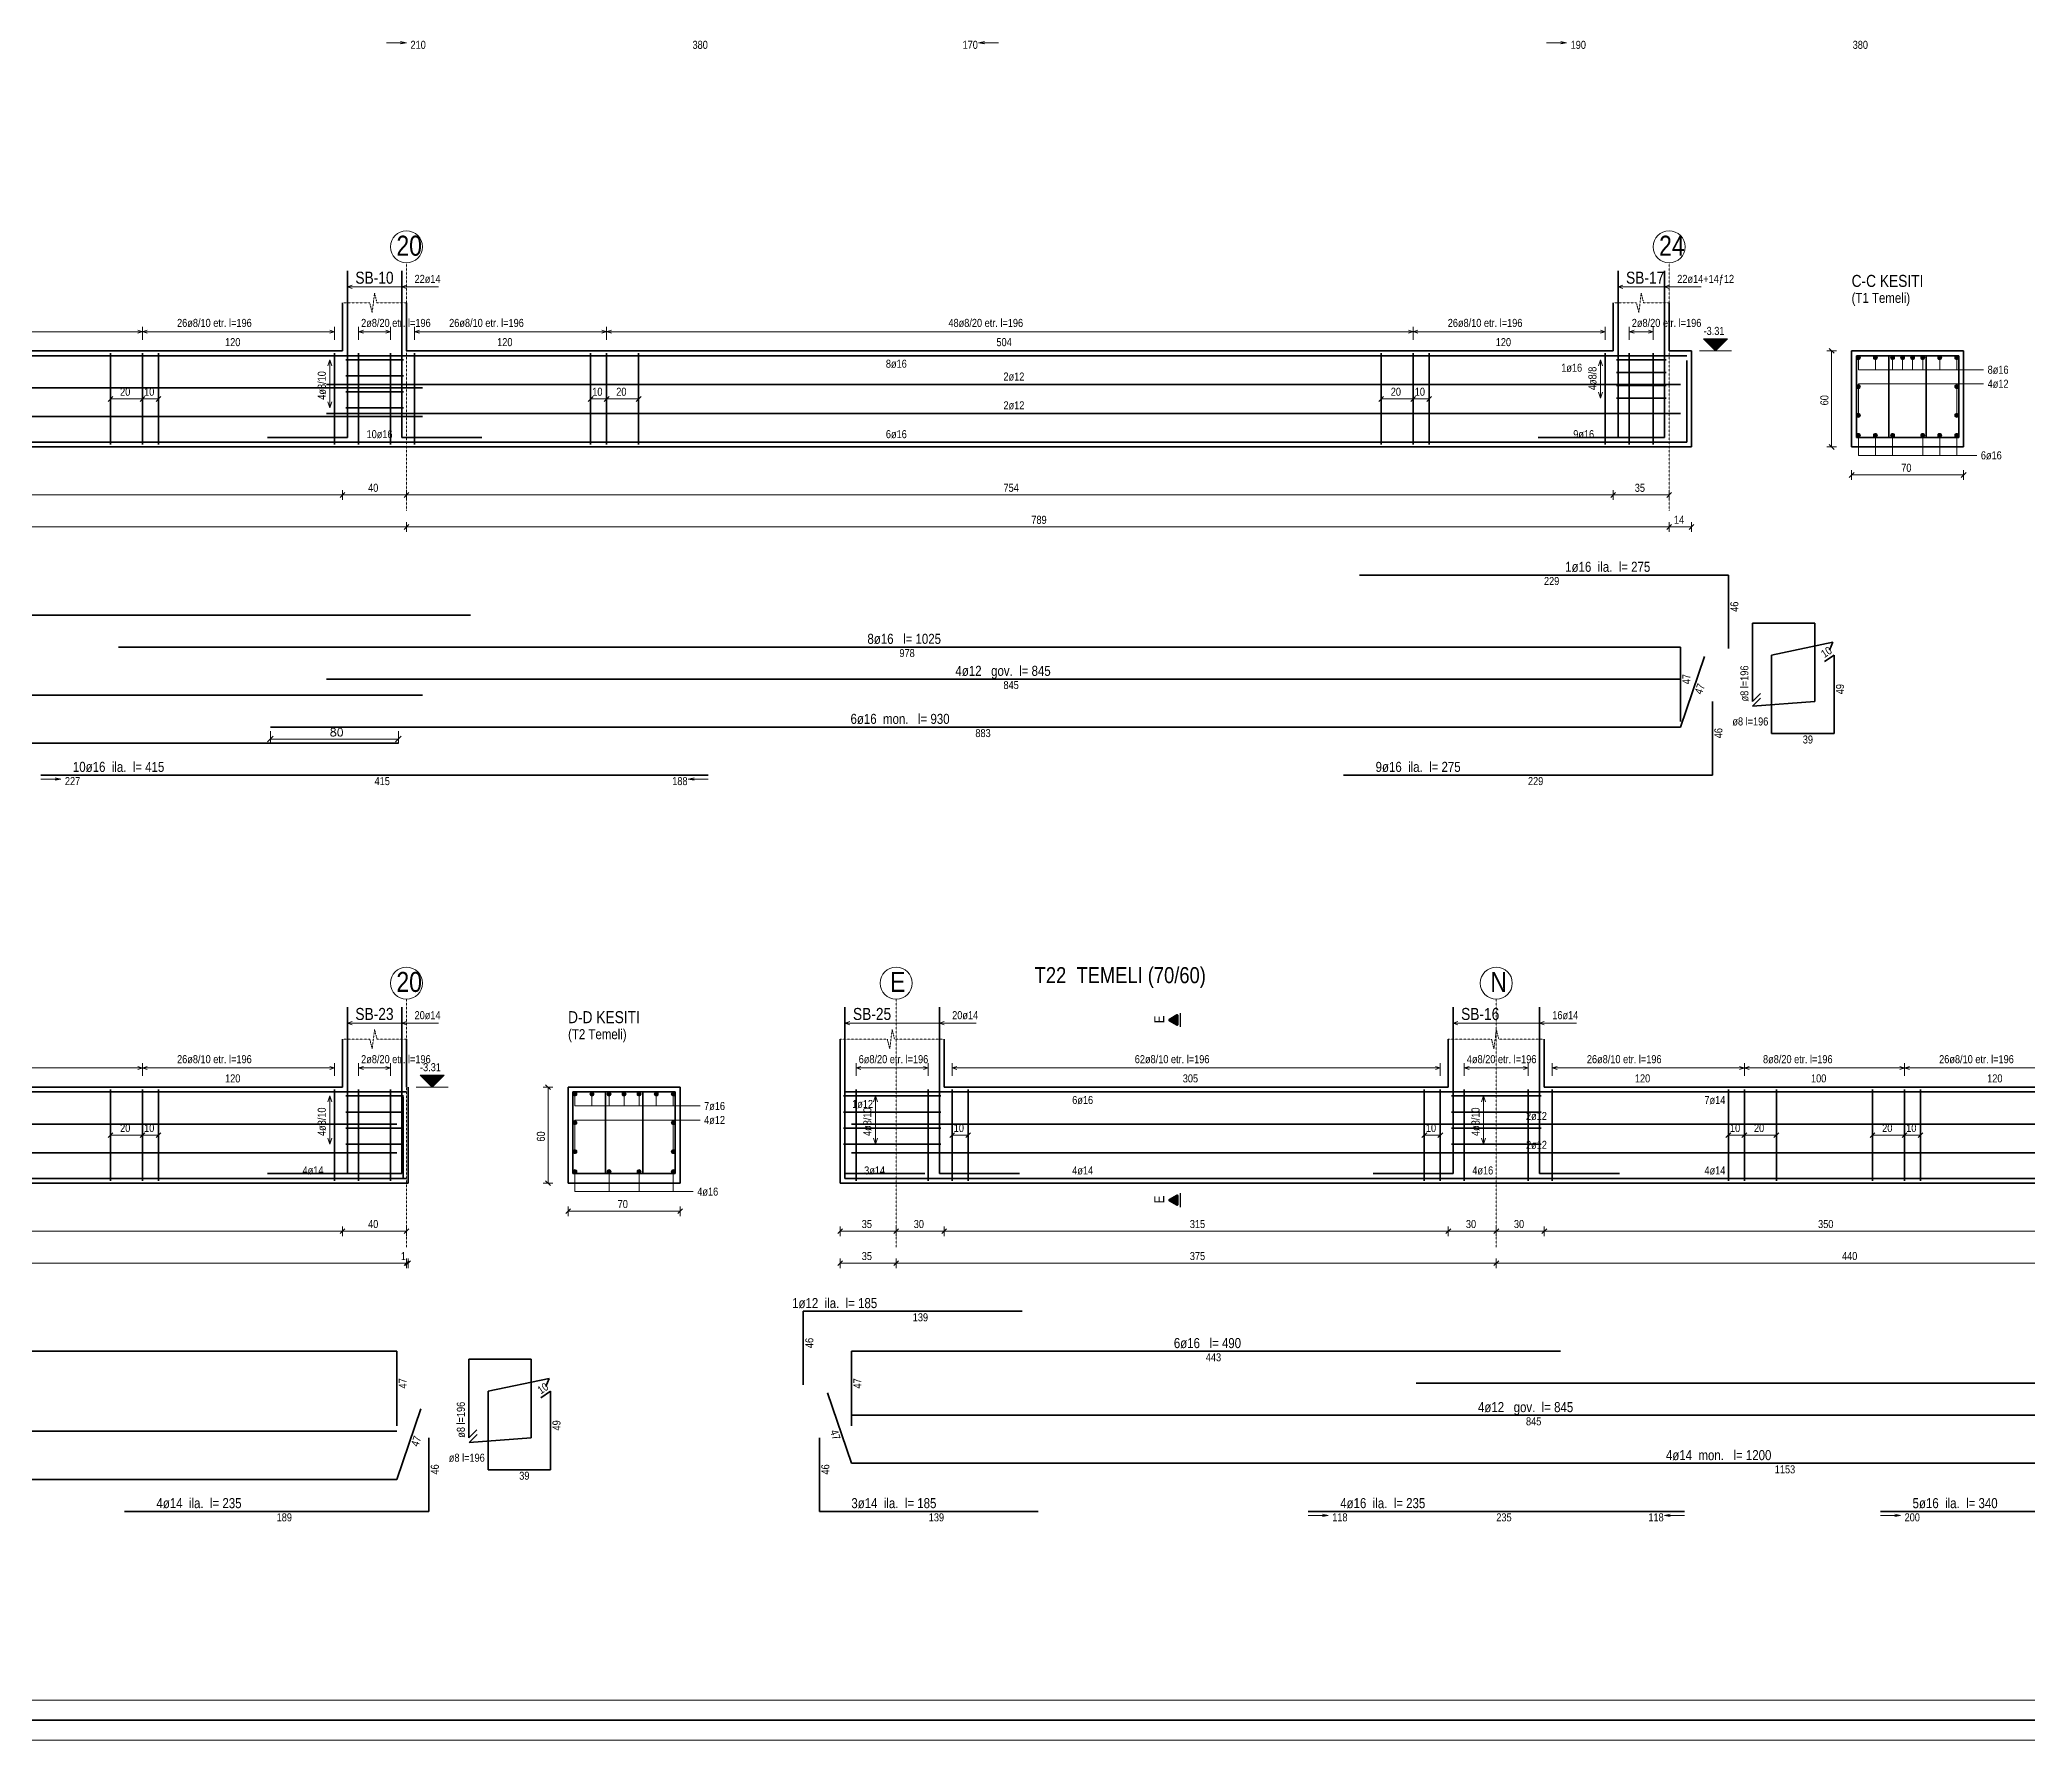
# Model space of a CAD drawing. Header units: millimetres. Extents: x -267 to 94375, y 6431 to 10838.
# Drawn here: x 13319 to 15803, y 6532 to 8657 of the extents above; entities that cross this region are included whole.
import ezdxf

# ---------------------------------------------------------------- set-up
doc = ezdxf.new("R2010")
doc.units = ezdxf.units.MM
doc.header["$LTSCALE"] = 0.0001
doc.linetypes.add('DASHED', pattern=[19.05, 12.7, -6.35])
for name, color, linetype, lineweight in [('AKS BALONU (BEYKENT)', 7, 'Continuous', 20), ('AKS CIZGISI (BEYKENT)', 252, 'DASHED', 20), ('AKS NO (BEYKENT)', 3, 'Continuous', 20), ('DIM_LAY', 8, 'Continuous', 20), ('DONATI (BEYKENT)', 4, 'Continuous', 35), ('DONATI KESIT (BEYKENT)', 7, 'Continuous', 20), ('DONATI YAZISI (BEYKENT)', 3, 'Continuous', 20), ('FILIZ (BEYKENT)', 60, 'Continuous', 20), ('I.DONATI OKU (BEYKENT)', 160, 'Continuous', 20), ('KESIT ISMI (BEYKENT)', 6, 'Continuous', 20), ('KESIT SINIRI (BEYKENT)', 241, 'DASHED', 20), ('KESIT_(BEYKENT)', 151, 'Continuous', 25), ('KOLON ISMI (BEYKENT)', 91, 'Continuous', 20), ('KOT CIZGI (BEYKENT)', 120, 'Continuous', 20), ('KOT YAZI (BEYKENT)', 7, 'Continuous', 20), ('OLCU (BEYKENT)', 14, 'Continuous', 20), ('OLCU YAZISI (BEYKENT)', 7, 'Continuous', 20), ('REBAR_DET2', 1, 'Continuous', 20), ('SHEETSUMMARY-50', 152, 'Continuous', 20), ('SheetView', 40, 'Continuous', 20), ('SheetViewOut', 231, 'Continuous', 20), ('TEMEL (BEYKENT)', 2, 'Continuous', 35), ('TEMEL ISMI (BEYKENT)', 40, 'Continuous', 20)]:
    doc.layers.add(name, color=color, linetype=linetype, lineweight=lineweight)
doc.styles.add('KOT (BEYKENT)', font='')
doc.styles.add('OLCU (BEYKENT)', font='')
doc.styles.add('stastyle', font='RomanSTA.ttf')
doc.styles.add('YAZI (BEYKENT)', font='')
doc.styles.get('KOT (BEYKENT)').set_extended_font_data('Bahnschrift Light Condensed')
doc.styles.get('OLCU (BEYKENT)').set_extended_font_data('Bahnschrift Light Condensed')
doc.styles.get('YAZI (BEYKENT)').set_extended_font_data('Bahnschrift Light Condensed')

msp = doc.modelspace()

# ---------------------------------------------------------------- hatches: boundary and pattern name
at = {"layer": 'DONATI KESIT (BEYKENT)', "lineweight": 30}
h = msp.add_hatch(color=256, dxfattribs=at)
h.dxf.hatch_style = 1
h.paths.add_polyline_path([(15589.45, 8259.33, 1), (15594.45, 8259.33, 1)])
h = msp.add_hatch(color=256, dxfattribs=at)
h.dxf.hatch_style = 1
h.paths.add_polyline_path([(15610.78, 8259.33, 1), (15615.78, 8259.33, 1)])
h = msp.add_hatch(color=256, dxfattribs=at)
h.dxf.hatch_style = 1
h.paths.add_polyline_path([(15632.11, 8259.33, 1), (15637.11, 8259.33, 1)])
h = msp.add_hatch(color=256, dxfattribs=at)
h.dxf.hatch_style = 1
h.paths.add_polyline_path([(15644.67, 8259.33, 1), (15649.67, 8259.33, 1)])
h = msp.add_hatch(color=256, dxfattribs=at)
h.dxf.hatch_style = 1
h.paths.add_polyline_path([(15657.22, 8259.33, 1), (15662.22, 8259.33, 1)])
h = msp.add_hatch(color=256, dxfattribs=at)
h.dxf.hatch_style = 1
h.paths.add_polyline_path([(15669.78, 8259.33, 1), (15674.78, 8259.33, 1)])
h = msp.add_hatch(color=256, dxfattribs=at)
h.dxf.hatch_style = 1
h.paths.add_polyline_path([(15691.11, 8259.33, 1), (15696.11, 8259.33, 1)])
h = msp.add_hatch(color=256, dxfattribs=at)
h.dxf.hatch_style = 1
h.paths.add_polyline_path([(15712.45, 8259.33, 1), (15717.45, 8259.33, 1)])
h = msp.add_hatch(color=256, dxfattribs=at)
h.dxf.hatch_style = 1
h.paths.add_polyline_path([(15589.45, 8223.33, 1), (15594.45, 8223.33, 1)])
h = msp.add_hatch(color=256, dxfattribs=at)
h.dxf.hatch_style = 1
h.paths.add_polyline_path([(15712.45, 8223.33, 1), (15717.45, 8223.33, 1)])
h = msp.add_hatch(color=256, dxfattribs=at)
h.dxf.hatch_style = 1
h.paths.add_polyline_path([(15589.45, 8187.33, 1), (15594.45, 8187.33, 1)])
h = msp.add_hatch(color=256, dxfattribs=at)
h.dxf.hatch_style = 1
h.paths.add_polyline_path([(15712.45, 8187.33, 1), (15717.45, 8187.33, 1)])
h = msp.add_hatch(color=256, dxfattribs=at)
h.dxf.hatch_style = 1
h.paths.add_polyline_path([(15589.45, 8162.33, 1), (15594.45, 8162.33, 1)])
h = msp.add_hatch(color=256, dxfattribs=at)
h.dxf.hatch_style = 1
h.paths.add_polyline_path([(15610.78, 8162.33, 1), (15615.78, 8162.33, 1)])
h = msp.add_hatch(color=256, dxfattribs=at)
h.dxf.hatch_style = 1
h.paths.add_polyline_path([(15632.11, 8162.33, 1), (15637.11, 8162.33, 1)])
h = msp.add_hatch(color=256, dxfattribs=at)
h.dxf.hatch_style = 1
h.paths.add_polyline_path([(15669.78, 8162.33, 1), (15674.78, 8162.33, 1)])
h = msp.add_hatch(color=256, dxfattribs=at)
h.dxf.hatch_style = 1
h.paths.add_polyline_path([(15691.11, 8162.33, 1), (15696.11, 8162.33, 1)])
h = msp.add_hatch(color=256, dxfattribs=at)
h.dxf.hatch_style = 1
h.paths.add_polyline_path([(15712.45, 8162.33, 1), (15717.45, 8162.33, 1)])
h = msp.add_hatch(color=256, dxfattribs=at)
h.dxf.hatch_style = 1
h.paths.add_polyline_path([(13985.45, 7339.33, 1), (13990.45, 7339.33, 1)])
h = msp.add_hatch(color=256, dxfattribs=at)
h.dxf.hatch_style = 1
h.paths.add_polyline_path([(14006.78, 7339.33, 1), (14011.78, 7339.33, 1)])
h = msp.add_hatch(color=256, dxfattribs=at)
h.dxf.hatch_style = 1
h.paths.add_polyline_path([(14028.12, 7339.33, 1), (14033.12, 7339.33, 1)])
h = msp.add_hatch(color=256, dxfattribs=at)
h.dxf.hatch_style = 1
h.paths.add_polyline_path([(14046.95, 7339.33, 1), (14051.95, 7339.33, 1)])
h = msp.add_hatch(color=256, dxfattribs=at)
h.dxf.hatch_style = 1
h.paths.add_polyline_path([(14065.78, 7339.33, 1), (14070.78, 7339.33, 1)])
h = msp.add_hatch(color=256, dxfattribs=at)
h.dxf.hatch_style = 1
h.paths.add_polyline_path([(14087.12, 7339.33, 1), (14092.12, 7339.33, 1)])
h = msp.add_hatch(color=256, dxfattribs=at)
h.dxf.hatch_style = 1
h.paths.add_polyline_path([(14108.45, 7339.33, 1), (14113.45, 7339.33, 1)])
h = msp.add_hatch(color=256, dxfattribs=at)
h.dxf.hatch_style = 1
h.paths.add_polyline_path([(13985.45, 7303.33, 1), (13990.45, 7303.33, 1)])
h = msp.add_hatch(color=256, dxfattribs=at)
h.dxf.hatch_style = 1
h.paths.add_polyline_path([(14108.45, 7303.33, 1), (14113.45, 7303.33, 1)])
h = msp.add_hatch(color=256, dxfattribs=at)
h.dxf.hatch_style = 1
h.paths.add_polyline_path([(13985.45, 7267.33, 1), (13990.45, 7267.33, 1)])
h = msp.add_hatch(color=256, dxfattribs=at)
h.dxf.hatch_style = 1
h.paths.add_polyline_path([(14108.45, 7267.33, 1), (14113.45, 7267.33, 1)])
h = msp.add_hatch(color=256, dxfattribs=at)
h.dxf.hatch_style = 1
h.paths.add_polyline_path([(13985.45, 7242.33, 1), (13990.45, 7242.33, 1)])
h = msp.add_hatch(color=256, dxfattribs=at)
h.dxf.hatch_style = 1
h.paths.add_polyline_path([(14028.12, 7242.33, 1), (14033.12, 7242.33, 1)])
h = msp.add_hatch(color=256, dxfattribs=at)
h.dxf.hatch_style = 1
h.paths.add_polyline_path([(14065.78, 7242.33, 1), (14070.78, 7242.33, 1)])
h = msp.add_hatch(color=256, dxfattribs=at)
h.dxf.hatch_style = 1
h.paths.add_polyline_path([(14108.45, 7242.33, 1), (14113.45, 7242.33, 1)])
at = {"layer": 'KESIT_(BEYKENT)'}
h = msp.add_hatch(color=256, dxfattribs=at)
h.dxf.hatch_style = 1
h.paths.add_polyline_path([(14741.7, 7437.23, 0.5773503), (14740.2, 7438.1), (14730.7, 7432.61, 0.5773503), (14730.7, 7430.88), (14740.2, 7425.39, 0.5773503), (14741.7, 7426.26)])
h = msp.add_hatch(color=256, dxfattribs=at)
h.dxf.hatch_style = 1
h.paths.add_polyline_path([(14741.7, 7212.23, 0.5773503), (14740.2, 7213.1), (14730.7, 7207.61, 0.5773503), (14730.7, 7205.88), (14740.2, 7200.39, 0.5773503), (14741.7, 7201.26)])
at = {"layer": 'KOT CIZGI (BEYKENT)'}
for points in [[(15428.45, 8282.83), (15398.45, 8282.83), (15413.45, 8267.83)], [(13824.45, 7362.83), (13794.45, 7362.83), (13809.45, 7347.83)]]:
    msp.add_hatch(color=256, dxfattribs=at).paths.add_polyline_path(points)

# ---------------------------------------------------------------- linework, layer by layer
at = {"layer": 'AKS BALONU (BEYKENT)'}
for centre in [(13777.45, 8397.83), (15355.37, 8397.83), (13777.45, 7477.83), (14389.45, 7477.83), (15139.45, 7477.83)]:
    msp.add_circle(centre, 20, dxfattribs=at)
at = {"layer": 'AKS CIZGISI (BEYKENT)'}
for p, q in [((13777.45, 8377.83), (13777.45, 8067.83)), ((15355.37, 8377.83), (15355.37, 8067.83)), ((13777.45, 7457.83), (13777.45, 7147.83)), ((14389.45, 7457.83), (14389.45, 7147.83)), ((15139.45, 7457.83), (15139.45, 7147.83))]:
    msp.add_line(p, q, dxfattribs=at)
at = {"layer": 'DONATI (BEYKENT)'}
for p, q in [((13703.65, 8159.83), (13703.65, 8367.83)), ((13771.65, 8159.83), (13771.65, 8367.83)), ((15291.57, 8159.83), (15291.57, 8367.83)), ((15349.57, 8159.83), (15349.57, 8367.83)), ((9207.45, 8261.83), (15377.45, 8261.83)), ((13407.65, 8264.83), (13407.65, 8150.83)), ((13447.65, 8264.83), (13447.65, 8150.83)), ((13467.65, 8264.83), (13467.65, 8150.83)), ((13687.65, 8264.83), (13687.65, 8150.83)), ((13701.65, 8256.83), (13773.65, 8256.83)), ((13717.65, 8264.83), (13717.65, 8150.83)), ((13757.65, 8264.83), (13757.65, 8150.83)), ((13787.65, 8264.83), (13787.65, 8150.83)), ((14007.65, 8264.83), (14007.65, 8150.83)), ((14027.65, 8264.83), (14027.65, 8150.83)), ((14067.65, 8264.83), (14067.65, 8150.83)), ((14995.57, 8264.83), (14995.57, 8150.83)), ((15035.57, 8264.83), (15035.57, 8150.83)), ((15055.57, 8264.83), (15055.57, 8150.83)), ((15275.57, 8264.83), (15275.57, 8150.83)), ((15289.57, 8256.83), (15351.57, 8256.83)), ((15305.57, 8264.83), (15305.57, 8150.83)), ((15335.57, 8264.83), (15335.57, 8150.83)), ((15377.45, 8153.83), (15377.45, 8255.83)), ((15589.45, 8261.83), (15717.45, 8261.83)), ((15589.45, 8159.83), (15589.45, 8261.83)), ((15630.07, 8159.83), (15630.07, 8261.83)), ((15676.7, 8159.83), (15676.7, 8261.83)), ((15717.45, 8261.83), (15717.45, 8159.83)), ((9219.45, 8221.83), (13797.65, 8221.83)), ((13677.65, 8225.83), (15369.45, 8225.83)), ((13701.65, 8236.83), (13773.65, 8236.83)), ((15289.57, 8240.83), (15351.57, 8240.83)), ((15289.57, 8224.83), (15351.57, 8224.83)), ((13701.65, 8216.83), (13773.65, 8216.83)), ((13701.65, 8196.83), (13773.65, 8196.83)), ((15289.57, 8208.83), (15351.57, 8208.83)), ((9219.45, 8185.83), (13797.65, 8185.83)), ((13677.65, 8189.83), (15369.45, 8189.83)), ((9207.45, 8153.83), (15377.45, 8153.83)), ((13603.65, 8159.83), (13703.65, 8159.83)), ((13871.65, 8159.83), (13771.65, 8159.83)), ((15191.57, 8159.83), (15349.57, 8159.83)), ((15717.45, 8159.83), (15589.45, 8159.83)), ((14968.59, 7987.83), (15429.45, 7987.83)), ((15429.45, 7895.83), (15429.45, 7987.83)), ((12287.65, 7937.83), (13857.65, 7937.83)), ((15459.45, 7927.83), (15459.45, 7829.83)), ((15459.45, 7927.83), (15537.45, 7927.83)), ((15537.45, 7829.83), (15537.45, 7927.83)), ((15483.45, 7887.83), (15559.86, 7903.83)), ((15555.86, 7893.83), (15559.86, 7903.83)), ((13417.65, 7897.83), (15369.45, 7897.83)), ((15369.45, 7897.83), (15369.45, 7804.75)), ((15369.45, 7797.83), (15399.45, 7885.94)), ((15483.45, 7887.83), (15483.45, 7789.83)), ((15549.45, 7879.83), (15561.45, 7887.83)), ((15561.45, 7789.83), (15561.45, 7887.83)), ((13677.65, 7857.83), (15369.45, 7857.83)), ((11447.45, 7837.83), (13797.65, 7837.83)), ((15409.45, 7829.83), (15409.45, 7737.83)), ((15469.45, 7839.83), (15459.45, 7829.83)), ((15469.68, 7833.83), (15459.68, 7823.83)), ((15537.45, 7829.83), (15459.68, 7823.83)), ((11367.45, 7777.83), (13767.45, 7777.83)), ((13607.45, 7797.83), (15369.45, 7797.83)), ((15561.45, 7789.83), (15483.45, 7789.83)), ((13320.67, 7737.83), (14154.63, 7737.83)), ((15409.45, 7737.83), (14948.59, 7737.83)), ((13703.65, 7239.83), (13703.65, 7447.83)), ((13771.65, 7239.83), (13771.65, 7447.83)), ((14325.45, 7233.83), (14325.45, 7447.83)), ((14443.45, 7239.83), (14443.45, 7447.83)), ((15085.45, 7239.83), (15085.45, 7447.83)), ((15193.45, 7239.83), (15193.45, 7447.83)), ((9207.45, 7341.83), (13777.45, 7341.83)), ((13407.65, 7344.83), (13407.65, 7230.83)), ((13447.65, 7344.83), (13447.65, 7230.83)), ((13467.65, 7344.83), (13467.65, 7230.83)), ((13687.65, 7344.83), (13687.65, 7230.83)), ((13701.65, 7336.83), (13773.65, 7336.83)), ((13717.65, 7344.83), (13717.65, 7230.83)), ((13757.65, 7344.83), (13757.65, 7230.83)), ((13773.45, 7233.83), (13773.45, 7335.83)), ((13985.45, 7341.83), (14113.45, 7341.83)), ((13985.45, 7239.83), (13985.45, 7341.83)), ((14026.08, 7239.83), (14026.08, 7341.83)), ((14072.7, 7239.83), (14072.7, 7341.83)), ((14113.45, 7341.83), (14113.45, 7239.83)), ((14323.45, 7336.83), (14445.45, 7336.83)), ((14325.45, 7341.83), (18803.45, 7341.83)), ((14339.45, 7344.83), (14339.45, 7230.83)), ((14429.45, 7344.83), (14429.45, 7230.83)), ((14459.45, 7344.83), (14459.45, 7230.83)), ((14479.45, 7344.83), (14479.45, 7230.83)), ((15049.45, 7344.83), (15049.45, 7230.83)), ((15069.45, 7344.83), (15069.45, 7230.83)), ((15083.45, 7336.83), (15195.45, 7336.83)), ((15099.45, 7344.83), (15099.45, 7230.83)), ((15179.45, 7344.83), (15179.45, 7230.83)), ((15209.45, 7344.83), (15209.45, 7230.83)), ((15429.45, 7344.83), (15429.45, 7230.83)), ((15449.45, 7344.83), (15449.45, 7230.83)), ((15489.45, 7344.83), (15489.45, 7230.83)), ((15609.65, 7344.83), (15609.65, 7230.83)), ((15649.65, 7344.83), (15649.65, 7230.83)), ((15669.65, 7344.83), (15669.65, 7230.83)), ((13701.65, 7316.83), (13773.65, 7316.83)), ((14323.45, 7316.83), (14445.45, 7316.83)), ((15083.45, 7316.83), (15195.45, 7316.83)), ((9219.45, 7301.83), (13765.45, 7301.83)), ((13701.65, 7296.83), (13773.65, 7296.83)), ((14323.45, 7296.83), (14445.45, 7296.83)), ((14333.45, 7301.83), (17259.65, 7301.83)), ((15083.45, 7296.83), (15195.45, 7296.83)), ((9219.45, 7265.83), (13765.45, 7265.83)), ((13701.65, 7276.83), (13773.65, 7276.83)), ((14323.45, 7276.83), (14445.45, 7276.83)), ((14333.45, 7265.83), (17259.65, 7265.83)), ((15083.45, 7276.83), (15195.45, 7276.83)), ((9207.45, 7233.83), (13777.45, 7233.83)), ((13603.65, 7239.83), (13771.65, 7239.83)), ((14113.45, 7239.83), (13985.45, 7239.83)), ((14425.45, 7239.83), (14325.45, 7239.83)), ((14325.45, 7233.83), (18803.45, 7233.83)), ((14543.45, 7239.83), (14443.45, 7239.83)), ((14985.45, 7239.83), (15085.45, 7239.83)), ((15293.45, 7239.83), (15193.45, 7239.83)), ((14273.45, 6975.83), (14273.45, 7067.83)), ((14273.45, 7067.83), (14546.95, 7067.83)), ((12267.65, 7017.83), (13765.45, 7017.83)), ((13765.45, 7017.83), (13765.45, 6924.75)), ((13855.45, 7007.83), (13855.45, 6909.83)), ((13855.45, 7007.83), (13933.45, 7007.83)), ((13933.45, 6909.83), (13933.45, 7007.83)), ((14333.45, 7017.83), (14333.45, 6924.75)), ((14333.45, 7017.83), (15219.45, 7017.83)), ((13879.45, 6967.83), (13955.86, 6983.83)), ((13951.86, 6973.83), (13955.86, 6983.83)), ((13879.45, 6967.83), (13879.45, 6869.83)), ((13945.45, 6959.83), (13957.45, 6967.83)), ((13957.45, 6869.83), (13957.45, 6967.83)), ((14303.45, 6965.94), (14333.45, 6877.83)), ((15039.45, 6977.83), (17299.65, 6977.83)), ((13765.45, 6857.83), (13795.45, 6945.94)), ((14333.45, 6937.83), (16019.65, 6937.83)), ((11447.65, 6917.83), (13765.45, 6917.83)), ((13805.45, 6909.83), (13805.45, 6817.83)), ((13865.45, 6919.83), (13855.45, 6909.83)), ((13865.68, 6913.83), (13855.68, 6903.83)), ((13933.45, 6909.83), (13855.68, 6903.83)), ((14293.45, 6909.83), (14293.45, 6817.83)), ((11367.45, 6857.83), (13765.45, 6857.83)), ((13957.45, 6869.83), (13879.45, 6869.83)), ((14333.45, 6877.83), (16641.45, 6877.83)), ((13805.45, 6817.83), (13425.1, 6817.83)), ((14293.45, 6817.83), (14566.95, 6817.83)), ((14904.4, 6817.83), (15374.5, 6817.83)), ((15619.65, 6817.83), (16299.65, 6817.83))]:
    msp.add_line(p, q, dxfattribs=at)
at = {"layer": 'DONATI KESIT (BEYKENT)'}
for centre in [(15591.95, 8259.33), (15613.28, 8259.33), (15634.61, 8259.33), (15647.17, 8259.33), (15659.72, 8259.33), (15672.28, 8259.33), (15693.61, 8259.33), (15714.95, 8259.33), (15591.95, 8223.33), (15714.95, 8223.33), (15591.95, 8187.33), (15714.95, 8187.33), (15591.95, 8162.33), (15613.28, 8162.33), (15634.61, 8162.33), (15672.28, 8162.33), (15693.61, 8162.33), (15714.95, 8162.33), (13987.95, 7339.33), (14009.28, 7339.33), (14030.62, 7339.33), (14049.45, 7339.33), (14068.28, 7339.33), (14089.62, 7339.33), (14110.95, 7339.33), (13987.95, 7303.33), (14110.95, 7303.33), (13987.95, 7267.33), (14110.95, 7267.33), (13987.95, 7242.33), (14030.62, 7242.33), (14068.28, 7242.33), (14110.95, 7242.33)]:
    msp.add_circle(centre, 2.5, dxfattribs=at)
at = {"layer": 'I.DONATI OKU (BEYKENT)'}
for p, q in [((13703.65, 8347.83), (13709.65, 8349.83)), ((13703.65, 8347.83), (13817.65, 8347.83)), ((13703.65, 8347.83), (13709.65, 8345.83)), ((13771.65, 8347.83), (13777.65, 8349.83)), ((13771.65, 8347.83), (13777.65, 8345.83)), ((15291.57, 8347.83), (15297.57, 8349.83)), ((15291.57, 8347.83), (15395.57, 8347.83)), ((15291.57, 8347.83), (15297.57, 8345.83)), ((15349.57, 8347.83), (15355.57, 8349.83)), ((15349.57, 8347.83), (15355.57, 8345.83)), ((13447.65, 8297.83), (13447.65, 8281.83)), ((13687.65, 8297.83), (13687.65, 8281.83)), ((13717.65, 8297.83), (13717.65, 8281.83)), ((13757.65, 8297.83), (13757.65, 8281.83)), ((13787.65, 8297.83), (13787.65, 8281.83)), ((14027.65, 8297.83), (14027.65, 8281.83)), ((15035.57, 8297.83), (15035.57, 8281.83)), ((15275.57, 8297.83), (15275.57, 8281.83)), ((15305.57, 8297.83), (15305.57, 8281.83)), ((15335.57, 8297.83), (15335.57, 8281.83)), ((12457.65, 8291.83), (13687.65, 8291.83)), ((13441.65, 8293.83), (13453.65, 8289.83)), ((13441.65, 8289.83), (13453.65, 8293.83)), ((13687.65, 8291.83), (13681.65, 8293.83)), ((13687.65, 8291.83), (13681.65, 8289.83)), ((13717.65, 8291.83), (13723.65, 8293.83)), ((13717.65, 8291.83), (13757.65, 8291.83)), ((13717.65, 8291.83), (13723.65, 8289.83)), ((13757.65, 8291.83), (13751.65, 8293.83)), ((13757.65, 8291.83), (13751.65, 8289.83)), ((13787.65, 8291.83), (13793.65, 8293.83)), ((13787.65, 8291.83), (15275.57, 8291.83)), ((13787.65, 8291.83), (13793.65, 8289.83)), ((14021.65, 8293.83), (14033.65, 8289.83)), ((14021.65, 8289.83), (14033.65, 8293.83)), ((15029.57, 8293.83), (15041.57, 8289.83)), ((15029.57, 8289.83), (15041.57, 8293.83)), ((15275.57, 8291.83), (15269.57, 8293.83)), ((15275.57, 8291.83), (15269.57, 8289.83)), ((15305.57, 8291.83), (15311.57, 8293.83)), ((15305.57, 8291.83), (15335.57, 8291.83)), ((15305.57, 8291.83), (15311.57, 8289.83)), ((15335.57, 8291.83), (15329.57, 8293.83)), ((15335.57, 8291.83), (15329.57, 8289.83)), ((13681.65, 8256.83), (13679.15, 8249.33)), ((13681.65, 8256.83), (13681.65, 8196.83)), ((13681.65, 8256.83), (13684.15, 8249.33)), ((15269.57, 8256.83), (15267.07, 8249.33)), ((15269.57, 8256.83), (15269.57, 8208.83)), ((15269.57, 8256.83), (15272.07, 8249.33)), ((15591.95, 8259.33), (15591.95, 8244.33)), ((15613.28, 8259.33), (15613.28, 8244.33)), ((15634.61, 8259.33), (15634.61, 8244.33)), ((15647.17, 8259.33), (15647.17, 8244.33)), ((15659.72, 8259.33), (15659.72, 8244.33)), ((15672.28, 8259.33), (15672.28, 8244.33)), ((15693.61, 8259.33), (15693.61, 8244.33)), ((15714.95, 8259.33), (15714.95, 8244.33)), ((15591.95, 8244.33), (15748.45, 8244.33)), ((15591.95, 8187.33), (15591.95, 8226.83)), ((15591.95, 8226.83), (15748.45, 8226.83)), ((15714.95, 8187.33), (15714.95, 8226.83)), ((13681.65, 8196.83), (13679.15, 8204.33)), ((13681.65, 8196.83), (13684.15, 8204.33)), ((15269.57, 8208.83), (15267.07, 8216.33)), ((15269.57, 8208.83), (15272.07, 8216.33)), ((15591.95, 8162.33), (15591.95, 8137.33)), ((15613.28, 8162.33), (15613.28, 8137.33)), ((15634.61, 8162.33), (15634.61, 8137.33)), ((15672.28, 8162.33), (15672.28, 8137.33)), ((15693.61, 8162.33), (15693.61, 8137.33)), ((15714.95, 8162.33), (15714.95, 8137.33)), ((15591.95, 8137.33), (15739.95, 8137.33)), ((13703.65, 7427.83), (13709.65, 7429.83)), ((13703.65, 7427.83), (13817.65, 7427.83)), ((13703.65, 7427.83), (13709.65, 7425.83)), ((13771.65, 7427.83), (13777.65, 7429.83)), ((13771.65, 7427.83), (13777.65, 7425.83)), ((14325.45, 7427.83), (14331.45, 7429.83)), ((14325.45, 7427.83), (14489.45, 7427.83)), ((14325.45, 7427.83), (14331.45, 7425.83)), ((14443.45, 7427.83), (14449.45, 7429.83)), ((14443.45, 7427.83), (14449.45, 7425.83)), ((15085.45, 7427.83), (15091.45, 7429.83)), ((15085.45, 7427.83), (15239.45, 7427.83)), ((15085.45, 7427.83), (15091.45, 7425.83)), ((15193.45, 7427.83), (15199.45, 7429.83)), ((15193.45, 7427.83), (15199.45, 7425.83)), ((13447.65, 7377.83), (13447.65, 7361.83)), ((13687.65, 7377.83), (13687.65, 7361.83)), ((13717.65, 7377.83), (13717.65, 7361.83)), ((13757.65, 7377.83), (13757.65, 7361.83)), ((14339.45, 7377.83), (14339.45, 7361.83)), ((14429.45, 7377.83), (14429.45, 7361.83)), ((14459.45, 7377.83), (14459.45, 7361.83)), ((15069.45, 7377.83), (15069.45, 7361.83)), ((15099.45, 7377.83), (15099.45, 7361.83)), ((15179.45, 7377.83), (15179.45, 7361.83)), ((15209.45, 7377.83), (15209.45, 7361.83)), ((15449.45, 7377.83), (15449.45, 7361.83)), ((15649.65, 7377.83), (15649.65, 7361.83)), ((12457.45, 7371.83), (13687.65, 7371.83)), ((13441.65, 7373.83), (13453.65, 7369.83)), ((13441.65, 7369.83), (13453.65, 7373.83)), ((13687.65, 7371.83), (13681.65, 7373.83)), ((13687.65, 7371.83), (13681.65, 7369.83)), ((13717.65, 7371.83), (13723.65, 7373.83)), ((13717.65, 7371.83), (13757.65, 7371.83)), ((13717.65, 7371.83), (13723.65, 7369.83)), ((13757.65, 7371.83), (13751.65, 7373.83)), ((13757.65, 7371.83), (13751.65, 7369.83)), ((14339.45, 7371.83), (14345.45, 7373.83)), ((14339.45, 7371.83), (14429.45, 7371.83)), ((14339.45, 7371.83), (14345.45, 7369.83)), ((14429.45, 7371.83), (14423.45, 7373.83)), ((14429.45, 7371.83), (14423.45, 7369.83)), ((14459.45, 7371.83), (14465.45, 7373.83)), ((14459.45, 7371.83), (15069.45, 7371.83)), ((14459.45, 7371.83), (14465.45, 7369.83)), ((15069.45, 7371.83), (15063.45, 7373.83)), ((15069.45, 7371.83), (15063.45, 7369.83)), ((15099.45, 7371.83), (15105.45, 7373.83)), ((15099.45, 7371.83), (15179.45, 7371.83)), ((15099.45, 7371.83), (15105.45, 7369.83)), ((15179.45, 7371.83), (15173.45, 7373.83)), ((15179.45, 7371.83), (15173.45, 7369.83)), ((15209.45, 7371.83), (15215.45, 7373.83)), ((15209.45, 7371.83), (15889.65, 7371.83)), ((15209.45, 7371.83), (15215.45, 7369.83)), ((15443.45, 7373.83), (15455.45, 7369.83)), ((15443.45, 7369.83), (15455.45, 7373.83)), ((15643.65, 7373.83), (15655.65, 7369.83)), ((15643.65, 7369.83), (15655.65, 7373.83)), ((13681.65, 7336.83), (13679.15, 7329.33)), ((13681.65, 7336.83), (13681.65, 7276.83)), ((13681.65, 7336.83), (13684.15, 7329.33)), ((13987.95, 7339.33), (13987.95, 7324.33)), ((14009.28, 7339.33), (14009.28, 7324.33)), ((14030.62, 7339.33), (14030.62, 7324.33)), ((14049.45, 7339.33), (14049.45, 7324.33)), ((14068.28, 7339.33), (14068.28, 7324.33)), ((14089.62, 7339.33), (14089.62, 7324.33)), ((14110.95, 7339.33), (14110.95, 7324.33)), ((14363.45, 7336.83), (14360.95, 7329.33)), ((14363.45, 7336.83), (14363.45, 7276.83)), ((14363.45, 7336.83), (14365.95, 7329.33)), ((15123.45, 7336.83), (15120.95, 7329.33)), ((15123.45, 7336.83), (15123.45, 7276.83)), ((15123.45, 7336.83), (15125.95, 7329.33)), ((13987.95, 7324.33), (14144.45, 7324.33)), ((13987.95, 7267.33), (13987.95, 7306.83)), ((13987.95, 7306.83), (14144.45, 7306.83)), ((14110.95, 7267.33), (14110.95, 7306.83)), ((13681.65, 7276.83), (13679.15, 7284.33)), ((13681.65, 7276.83), (13684.15, 7284.33)), ((14363.45, 7276.83), (14360.95, 7284.33)), ((14363.45, 7276.83), (14365.95, 7284.33)), ((15123.45, 7276.83), (15120.95, 7284.33)), ((15123.45, 7276.83), (15125.95, 7284.33)), ((13987.95, 7242.33), (13987.95, 7217.33)), ((14030.62, 7242.33), (14030.62, 7217.33)), ((14068.28, 7242.33), (14068.28, 7217.33)), ((14110.95, 7242.33), (14110.95, 7217.33)), ((13987.95, 7217.33), (14135.95, 7217.33))]:
    msp.add_line(p, q, dxfattribs=at)
at = {"layer": 'KESIT SINIRI (BEYKENT)'}
for p, q in [((13697.65, 8327.83), (13731.65, 8327.83)), ((13731.65, 8327.83), (13734.65, 8315.83)), ((13734.65, 8315.83), (13737.65, 8339.83)), ((13737.65, 8339.83), (13740.65, 8327.83)), ((13740.65, 8327.83), (13777.65, 8327.83)), ((15285.57, 8327.83), (15314.57, 8327.83)), ((15314.57, 8327.83), (15317.57, 8315.83)), ((15317.57, 8315.83), (15320.57, 8339.83)), ((15320.57, 8339.83), (15323.57, 8327.83)), ((15323.57, 8327.83), (15355.57, 8327.83)), ((13697.65, 7407.83), (13731.65, 7407.83)), ((13731.65, 7407.83), (13734.65, 7395.83)), ((13734.65, 7395.83), (13737.65, 7419.83)), ((13737.65, 7419.83), (13740.65, 7407.83)), ((13740.65, 7407.83), (13777.65, 7407.83)), ((14319.45, 7407.83), (14378.45, 7407.83)), ((14378.45, 7407.83), (14381.45, 7395.83)), ((14381.45, 7395.83), (14384.45, 7419.83)), ((14384.45, 7419.83), (14387.45, 7407.83)), ((14387.45, 7407.83), (14449.45, 7407.83)), ((15079.45, 7407.83), (15133.45, 7407.83)), ((15133.45, 7407.83), (15136.45, 7395.83)), ((15136.45, 7395.83), (15139.45, 7419.83)), ((15139.45, 7419.83), (15142.45, 7407.83)), ((15142.45, 7407.83), (15199.45, 7407.83))]:
    msp.add_line(p, q, dxfattribs=at)
at = {"layer": 'KESIT_(BEYKENT)'}
for p, q in [((14744.2, 7440.41), (14744.2, 7423.09)), ((14744.2, 7215.41), (14744.2, 7198.08))]:
    msp.add_line(p, q, dxfattribs=at)
at = {"layer": 'KESIT_(BEYKENT)', "flags": 128}
for points in [[(14740.2, 7438.1), (14730.7, 7432.61, 0.5773503), (14730.7, 7430.88), (14740.2, 7425.39, 0.5773503), (14741.7, 7426.26), (14741.7, 7437.23, 0.5773503)], [(14740.2, 7213.1), (14730.7, 7207.61, 0.5773503), (14730.7, 7205.88), (14740.2, 7200.39, 0.5773503), (14741.7, 7201.26), (14741.7, 7212.23, 0.5773503)]]:
    msp.add_lwpolyline(points, format="xyb", close=True, dxfattribs=at)
at = {"layer": 'KOT CIZGI (BEYKENT)'}
for p, q in [((15398.45, 8282.83), (15428.45, 8282.83)), ((15413.45, 8267.83), (15398.45, 8282.83)), ((15413.45, 8267.83), (15428.45, 8282.83)), ((15393.45, 8267.83), (15433.45, 8267.83)), ((13794.45, 7362.83), (13824.45, 7362.83)), ((13809.45, 7347.83), (13794.45, 7362.83)), ((13809.45, 7347.83), (13824.45, 7362.83)), ((13789.45, 7347.83), (13829.45, 7347.83))]:
    msp.add_line(p, q, dxfattribs=at)
at = {"layer": 'OLCU (BEYKENT)'}
for p, q in [((15561.45, 8264.83), (15555.45, 8270.83)), ((15552.45, 8267.83), (15564.45, 8267.83)), ((15558.45, 8147.83), (15558.45, 8267.83)), ((13410.65, 8210.83), (13404.65, 8204.83)), ((13407.65, 8213.83), (13407.65, 8201.83)), ((13407.65, 8207.83), (13467.65, 8207.83)), ((13450.65, 8210.83), (13444.65, 8204.83)), ((13447.65, 8213.83), (13447.65, 8201.83)), ((13464.65, 8204.83), (13470.65, 8210.83)), ((14010.65, 8210.83), (14004.65, 8204.83)), ((14007.65, 8213.83), (14007.65, 8201.83)), ((14007.65, 8207.83), (14067.65, 8207.83)), ((14030.65, 8210.83), (14024.65, 8204.83)), ((14027.65, 8213.83), (14027.65, 8201.83)), ((14064.65, 8204.83), (14070.65, 8210.83)), ((14998.57, 8210.83), (14992.57, 8204.83)), ((14995.57, 8213.83), (14995.57, 8201.83)), ((14995.57, 8207.83), (15055.57, 8207.83)), ((15038.57, 8210.83), (15032.57, 8204.83)), ((15035.57, 8213.83), (15035.57, 8201.83)), ((15052.57, 8204.83), (15058.57, 8210.83)), ((15552.45, 8147.83), (15564.45, 8147.83)), ((15555.45, 8150.83), (15561.45, 8144.83)), ((15586.45, 8115.83), (15580.45, 8109.83)), ((15583.45, 8118.83), (15583.45, 8106.83)), ((15583.45, 8112.83), (15723.45, 8112.83)), ((15726.45, 8115.83), (15720.45, 8109.83)), ((15723.45, 8118.83), (15723.45, 8106.83)), ((12447.65, 8087.83), (13777.45, 8087.83)), ((13700.65, 8090.83), (13694.65, 8084.83)), ((13697.65, 8093.83), (13697.65, 8081.83)), ((13780.65, 8090.83), (13774.65, 8084.83)), ((13777.65, 8093.83), (13777.65, 8081.83)), ((13777.65, 8087.83), (15355.37, 8087.83)), ((15288.57, 8090.83), (15282.57, 8084.83)), ((15285.57, 8093.83), (15285.57, 8081.83)), ((15358.57, 8090.83), (15352.57, 8084.83)), ((15355.57, 8093.83), (15355.57, 8081.83)), ((9205.45, 8047.83), (15383.45, 8047.83)), ((13780.45, 8050.83), (13774.45, 8044.83)), ((13777.45, 8053.83), (13777.45, 8041.83)), ((15358.37, 8050.83), (15352.37, 8044.83)), ((15355.37, 8053.83), (15355.37, 8041.83)), ((15386.45, 8050.83), (15380.45, 8044.83)), ((15383.45, 8053.83), (15383.45, 8041.83)), ((13603.92, 7779.29), (13610.98, 7786.37)), ((13607.45, 7777.83), (13607.45, 7792.83)), ((13607.45, 7782.83), (13767.45, 7782.83)), ((13763.92, 7779.29), (13770.98, 7786.37)), ((13767.45, 7777.83), (13767.45, 7792.83)), ((13948.45, 7347.83), (13960.45, 7347.83)), ((13957.45, 7344.83), (13951.45, 7350.83)), ((13954.45, 7227.83), (13954.45, 7347.83)), ((13410.65, 7290.83), (13404.65, 7284.83)), ((13407.65, 7293.83), (13407.65, 7281.83)), ((13407.65, 7287.83), (13467.65, 7287.83)), ((13450.65, 7290.83), (13444.65, 7284.83)), ((13447.65, 7293.83), (13447.65, 7281.83)), ((13464.65, 7284.83), (13470.65, 7290.83)), ((14462.45, 7290.83), (14456.45, 7284.83)), ((14459.45, 7293.83), (14459.45, 7281.83)), ((14459.45, 7287.83), (14479.45, 7287.83)), ((14476.45, 7284.83), (14482.45, 7290.83)), ((15052.45, 7290.83), (15046.45, 7284.83)), ((15049.45, 7293.83), (15049.45, 7281.83)), ((15049.45, 7287.83), (15069.45, 7287.83)), ((15066.45, 7284.83), (15072.45, 7290.83)), ((15432.45, 7290.83), (15426.45, 7284.83)), ((15429.45, 7293.83), (15429.45, 7281.83)), ((15429.45, 7287.83), (15489.45, 7287.83)), ((15452.45, 7290.83), (15446.45, 7284.83)), ((15449.45, 7293.83), (15449.45, 7281.83)), ((15486.45, 7284.83), (15492.45, 7290.83)), ((15612.65, 7290.83), (15606.65, 7284.83)), ((15609.65, 7293.83), (15609.65, 7281.83)), ((15609.65, 7287.83), (15669.65, 7287.83)), ((15652.65, 7290.83), (15646.65, 7284.83)), ((15649.65, 7293.83), (15649.65, 7281.83)), ((15666.65, 7284.83), (15672.65, 7290.83)), ((13948.45, 7227.83), (13960.45, 7227.83)), ((13951.45, 7230.83), (13957.45, 7224.83)), ((13982.45, 7195.83), (13976.45, 7189.83)), ((13979.45, 7198.83), (13979.45, 7186.83)), ((13979.45, 7192.83), (14119.45, 7192.83)), ((14122.45, 7195.83), (14116.45, 7189.83)), ((14119.45, 7198.83), (14119.45, 7186.83)), ((11547.65, 7167.83), (13777.45, 7167.83)), ((13700.65, 7170.83), (13694.65, 7164.83)), ((13697.65, 7173.83), (13697.65, 7161.83)), ((13780.65, 7170.83), (13774.65, 7164.83)), ((13777.65, 7173.83), (13777.65, 7161.83)), ((14322.45, 7170.83), (14316.45, 7164.83)), ((14319.45, 7173.83), (14319.45, 7161.83)), ((14319.45, 7167.83), (16019.45, 7167.83)), ((14392.45, 7170.83), (14386.45, 7164.83)), ((14389.45, 7173.83), (14389.45, 7161.83)), ((14452.45, 7170.83), (14446.45, 7164.83)), ((14449.45, 7173.83), (14449.45, 7161.83)), ((15082.45, 7170.83), (15076.45, 7164.83)), ((15079.45, 7173.83), (15079.45, 7161.83)), ((15142.45, 7170.83), (15136.45, 7164.83)), ((15139.45, 7173.83), (15139.45, 7161.83)), ((15202.45, 7170.83), (15196.45, 7164.83)), ((15199.45, 7173.83), (15199.45, 7161.83)), ((13780.45, 7130.83), (13774.45, 7124.83)), ((13782.45, 7130.83), (13776.45, 7124.83)), ((13777.45, 7133.83), (13777.45, 7121.83)), ((13779.45, 7133.83), (13779.45, 7121.83)), ((14322.45, 7130.83), (14316.45, 7124.83)), ((14319.45, 7133.83), (14319.45, 7121.83)), ((14392.45, 7130.83), (14386.45, 7124.83)), ((14389.45, 7133.83), (14389.45, 7121.83)), ((15142.45, 7130.83), (15136.45, 7124.83)), ((15139.45, 7133.83), (15139.45, 7121.83)), ((9205.45, 7127.83), (13779.45, 7127.83)), ((14319.45, 7127.83), (18809.45, 7127.83))]:
    msp.add_line(p, q, dxfattribs=at)
at = {"layer": 'REBAR_DET2'}
for p, q in [((13752.54, 8652.83), (13777.54, 8652.83)), ((13777.54, 8652.83), (13770.18, 8654.29)), ((13777.54, 8652.83), (13770.18, 8651.37)), ((14492.44, 8652.83), (14499.79, 8654.29)), ((14517.44, 8652.83), (14492.44, 8652.83)), ((14492.44, 8652.83), (14499.79, 8651.37)), ((15202.34, 8652.83), (15227.34, 8652.83)), ((15227.34, 8652.83), (15219.98, 8654.29)), ((15227.34, 8652.83), (15219.98, 8651.37)), ((13320.67, 7732.83), (13345.67, 7732.83)), ((13345.67, 7732.83), (13338.31, 7734.29)), ((13345.67, 7732.83), (13338.31, 7731.37)), ((14129.63, 7732.83), (14136.99, 7734.29)), ((14154.63, 7732.83), (14129.63, 7732.83)), ((14129.63, 7732.83), (14136.99, 7731.37)), ((14904.4, 6812.83), (14929.4, 6812.83)), ((14929.4, 6812.83), (14922.05, 6814.29)), ((14929.4, 6812.83), (14922.05, 6811.37)), ((15349.5, 6812.83), (15356.86, 6814.29)), ((15374.5, 6812.83), (15349.5, 6812.83)), ((15349.5, 6812.83), (15356.86, 6811.37)), ((15619.65, 6812.83), (15644.65, 6812.83)), ((15644.65, 6812.83), (15637.29, 6814.29)), ((15644.65, 6812.83), (15637.29, 6811.37))]:
    msp.add_line(p, q, dxfattribs=at)
at = {"layer": 'SHEETSUMMARY-50', "const_width": 2, "flags": 128}
msp.add_lwpolyline([(9013.61, 6556.81), (39480.33, 6556.81), (39480.33, 10706.81), (9013.61, 10706.81)], close=True, dxfattribs=at)
at = {"layer": 'SheetView'}
msp.add_lwpolyline([(9038.61, 6581.81), (38855.33, 6581.81), (38855.33, 10681.81), (9038.61, 10681.81)], close=True, dxfattribs=at)
at = {"layer": 'SheetViewOut'}
msp.add_lwpolyline([(8988.61, 6531.81), (39505.33, 6531.81), (39505.33, 10731.81), (8988.61, 10731.81)], close=True, dxfattribs=at)
at = {"layer": 'TEMEL (BEYKENT)'}
for p, q in [((13697.65, 8267.83), (13697.65, 8327.83)), ((13777.65, 8327.83), (13777.65, 8267.83)), ((15285.57, 8267.83), (15285.57, 8327.83)), ((15355.57, 8327.83), (15355.57, 8267.83)), ((12447.65, 8267.83), (13697.65, 8267.83)), ((13777.65, 8267.83), (15285.57, 8267.83)), ((15383.45, 8267.83), (15355.57, 8267.83)), ((15383.45, 8267.83), (15383.45, 8147.83)), ((15723.45, 8267.83), (15583.45, 8267.83)), ((15583.45, 8267.83), (15583.45, 8147.83)), ((15723.45, 8147.83), (15723.45, 8267.83)), ((9205.45, 8147.83), (15383.45, 8147.83)), ((15583.45, 8147.83), (15723.45, 8147.83)), ((13697.65, 7347.83), (13697.65, 7407.83)), ((13777.65, 7407.83), (13777.65, 7347.83)), ((14319.45, 7407.83), (14319.45, 7227.83)), ((14449.45, 7407.83), (14449.45, 7347.83)), ((15079.45, 7347.83), (15079.45, 7407.83)), ((15199.45, 7407.83), (15199.45, 7347.83)), ((12447.45, 7347.83), (13697.65, 7347.83)), ((13779.45, 7347.83), (13779.45, 7227.83)), ((14119.45, 7347.83), (13979.45, 7347.83)), ((13979.45, 7347.83), (13979.45, 7227.83)), ((14119.45, 7227.83), (14119.45, 7347.83)), ((14449.45, 7347.83), (15079.45, 7347.83)), ((15199.45, 7347.83), (15899.65, 7347.83)), ((9205.45, 7227.83), (13779.45, 7227.83)), ((13979.45, 7227.83), (14119.45, 7227.83)), ((14319.45, 7227.83), (18809.45, 7227.83))]:
    msp.add_line(p, q, dxfattribs=at)

# ---------------------------------------------------------------- texts
at = {"layer": 'AKS NO (BEYKENT)', "style": 'YAZI (BEYKENT)'}
for s, p in [('20', (13764.95, 8386.83)), ('24', (15342.87, 8386.83)), ('20', (13764.95, 7466.83)), ('E', (14381.95, 7466.83)), ('N', (15131.95, 7466.83))]:
    msp.add_text(s, height=25, dxfattribs=at).set_placement(p)
at = {"layer": 'DIM_LAY', "style": 'stastyle'}
msp.add_text('80', height=10, dxfattribs=at).set_placement((13681.75, 7786.33))
at = {"layer": 'DONATI YAZISI (BEYKENT)', "style": 'YAZI (BEYKENT)'}
for s, height, p in [(' 26ø8/10 etr. l=196', 10, (13487.65, 8297.83)), (' 2ø8/20 etr. l=196', 10, (13717.65, 8297.83)), (' 26ø8/10 etr. l=196', 10, (13827.65, 8297.83)), (' 48ø8/20 etr. l=196', 10, (14451.61, 8297.83)), (' 26ø8/10 etr. l=196', 10, (15075.57, 8297.83)), (' 2ø8/20 etr. l=196', 10, (15305.57, 8297.83)), ('8ø16', 10, (14376.61, 8246.83)), ('1ø16', 10, (15220.57, 8241.83)), ('8ø16', 10, (15753.45, 8239.33)), ('2ø12', 10, (14523.55, 8230.83)), ('4ø12', 10, (15753.45, 8221.83)), ('2ø12', 10, (14523.55, 8194.83)), ('10ø16', 10, (13727.65, 8158.83)), ('6ø16', 10, (14376.61, 8158.83)), ('9ø16', 10, (15235.57, 8158.83)), ('6ø16', 10, (15744.95, 8132.33)), ('1ø16  ila.  l= 275', 12.5, (15225.57, 7991.83)), ('8ø16   l= 1025', 12.5, (14353.55, 7901.83)), ('4ø12   gov.  l= 845', 12.5, (14463.55, 7861.83)), (' 6ø16  mon.   l= 930', 12.5, (14328.45, 7801.83)), ('ø8 l=196', 10, (15434.45, 7799.83)), ('10ø16  ila.  l= 415', 12.5, (13360.67, 7741.83)), ('9ø16  ila.  l= 275', 12.5, (14988.59, 7741.83)), (' 26ø8/10 etr. l=196', 10, (13487.65, 7377.83)), (' 2ø8/20 etr. l=196', 10, (13717.65, 7377.83)), (' 6ø8/20 etr. l=196', 10, (14339.45, 7377.83)), (' 62ø8/10 etr. l=196', 10, (14684.45, 7377.83)), (' 4ø8/20 etr. l=196', 10, (15099.45, 7377.83)), (' 26ø8/10 etr. l=196', 10, (15249.45, 7377.83)), (' 8ø8/20 etr. l=196', 10, (15469.55, 7377.83)), (' 26ø8/10 etr. l=196', 10, (15689.65, 7377.83)), ('7ø16', 10, (14149.45, 7319.33)), ('1ø12', 10, (14334.45, 7321.83)), ('6ø16', 10, (14609.45, 7326.83)), ('7ø14', 10, (15399.55, 7326.83)), ('4ø12', 10, (14149.45, 7301.83)), ('2ø12', 10, (15176.55, 7306.83)), ('2ø12', 10, (15176.55, 7270.83)), ('4ø14', 10, (13647.65, 7238.83)), ('3ø14', 10, (14349.45, 7238.83)), ('4ø14', 10, (14609.45, 7238.83)), ('4ø16', 10, (15109.45, 7238.83)), ('4ø14', 10, (15399.55, 7238.83)), ('4ø16', 10, (14140.95, 7212.33)), ('1ø12  ila.  l= 185', 12.5, (14259.45, 7071.83)), ('6ø16   l= 490', 12.5, (14736.45, 7021.83)), ('4ø12   gov.  l= 845', 12.5, (15116.55, 6941.83)), ('ø8 l=196', 10, (13830.45, 6879.83)), (' 4ø14  mon.   l= 1200', 12.5, (15347.45, 6881.83)), ('4ø14  ila.  l= 235', 12.5, (13465.1, 6821.83)), ('3ø14  ila.  l= 185', 12.5, (14333.45, 6821.83)), ('4ø16  ila.  l= 235', 12.5, (14944.4, 6821.83)), ('5ø16  ila.  l= 340', 12.5, (15659.65, 6821.83))]:
    msp.add_text(s, height=height, dxfattribs=at).set_placement(p)
for s, p in [('4ø8/8', (15264.57, 8218.83)), ('4ø8/10', (13676.65, 8206.83)), ('ø8 l=196', (15454.45, 7829.83)), ('4ø8/10', (13676.65, 7286.83)), ('4ø8/10', (14358.45, 7286.83)), ('4ø8/10', (15118.45, 7286.83)), ('ø8 l=196', (13850.45, 6909.83))]:
    msp.add_text(s, height=10, rotation=90, dxfattribs=at).set_placement(p)
at = {"layer": 'FILIZ (BEYKENT)', "style": 'YAZI (BEYKENT)'}
for s, p in [('22ø14', (13787.65, 8352.83)), ('22ø14+14ƒ12', (15365.57, 8352.83)), ('20ø14', (13787.65, 7432.83)), ('20ø14', (14459.45, 7432.83)), ('16ø14', (15209.45, 7432.83))]:
    msp.add_text(s, height=10, dxfattribs=at).set_placement(p)
at = {"layer": 'KESIT ISMI (BEYKENT)', "style": 'YAZI (BEYKENT)'}
for s, p in [('C-C KESITI', (15583.45, 8347.83)), ('D-D KESITI', (13979.45, 7427.83))]:
    msp.add_text(s, height=15, dxfattribs=at).set_placement(p)
for p in [(14724.45, 7427.83), (14724.45, 7202.83)]:
    msp.add_text('E', height=12.5, rotation=90, dxfattribs=at).set_placement(p)
at = {"layer": 'KOLON ISMI (BEYKENT)', "style": 'YAZI (BEYKENT)'}
for s, p in [('SB-10', (13713.65, 8351.83)), ('SB-17', (15301.57, 8351.83)), ('SB-23', (13713.65, 7431.83)), ('SB-25', (14335.45, 7431.83)), ('SB-16', (15095.45, 7431.83))]:
    msp.add_text(s, height=15, dxfattribs=at).set_placement(p)
at = {"layer": 'KOT YAZI (BEYKENT)', "style": 'KOT (BEYKENT)'}
for p in [(15398.45, 8287.83), (13794.45, 7367.83)]:
    msp.add_text('-3.31', height=10, dxfattribs=at).set_placement(p)
at = {"layer": 'OLCU YAZISI (BEYKENT)', "style": 'OLCU (BEYKENT)'}
for s, p in [('210', (13782.54, 8645.33)), ('380', (14134.99, 8645.33)), ('170', (14472.44, 8645.33)), ('190', (15232.34, 8645.33)), ('380', (15584.79, 8645.33)), (' 120', (13547.65, 8273.83)), (' 120', (13887.65, 8273.83)), (' 504', (14511.61, 8273.83)), (' 120', (15135.57, 8273.83)), ('20', (13419.65, 8211.83)), ('10', (13449.65, 8211.83)), ('10', (14009.65, 8211.83)), ('20', (14039.65, 8211.83)), ('20', (15007.57, 8211.83)), ('10', (15037.57, 8211.83)), ('70', (15645.45, 8116.83)), ('40', (13729.55, 8091.83)), ('754', (14523.61, 8091.83)), ('35', (15312.47, 8091.83)), ('789', (14558.41, 8051.83)), ('14', (15361.41, 8051.83)), ('229', (15199.02, 7975.33)), ('978', (14393.55, 7885.33)), ('845', (14523.55, 7845.33)), ('883', (14488.45, 7785.33)), ('39', (15522.45, 7777.33)), ('227', (13350.67, 7725.33)), ('415', (13737.65, 7725.33)), ('188', (14109.63, 7725.33)), ('229', (15179.02, 7725.33)), (' 120', (13547.65, 7353.83)), (' 305', (14744.45, 7353.83)), (' 120', (15309.45, 7353.83)), (' 100', (15529.55, 7353.83)), (' 120', (15749.65, 7353.83)), ('20', (13419.65, 7291.83)), ('10', (13449.65, 7291.83)), ('10', (14461.45, 7291.83)), ('10', (15051.45, 7291.83)), ('10', (15431.45, 7291.83)), ('20', (15461.45, 7291.83)), ('20', (15621.65, 7291.83)), ('10', (15651.65, 7291.83)), ('70', (14041.45, 7196.83)), ('40', (13729.55, 7171.83)), ('35', (14346.45, 7171.83)), ('30', (14411.45, 7171.83)), ('315', (14756.45, 7171.83)), ('30', (15101.45, 7171.83)), ('30', (15161.45, 7171.83)), ('350', (15541.55, 7171.83)), ('1', (13770.45, 7131.83)), ('35', (14346.45, 7131.83)), ('375', (14756.45, 7131.83)), ('440', (15571.45, 7131.83)), ('139', (14410.2, 7055.33)), ('443', (14776.45, 7005.33)), ('845', (15176.55, 6925.33)), ('39', (13918.45, 6857.33)), ('1153', (15487.45, 6865.33)), ('189', (13615.28, 6805.33)), ('139', (14430.2, 6805.33)), ('118', (14934.4, 6805.33)), ('235', (15139.45, 6805.33)), ('118', (15329.5, 6805.33)), ('200', (15649.65, 6805.33))]:
    msp.add_text(s, height=10, dxfattribs=at).set_placement(p)
for s, rotation, p in [('60', 90, (15554.45, 8199.83)), ('46', 90, (15441.95, 7941.83)), ('10', 34, (15549.45, 7883.83)), ('47', 90, (15381.95, 7851.29)), ('47', 71.19791, (15396.28, 7837.86)), ('49', 90, (15573.95, 7838.83)), ('46', 90, (15421.95, 7783.83)), ('60', 90, (13950.45, 7279.83)), ('46', 90, (14285.95, 7021.83)), ('47', 90, (13777.95, 6971.29)), ('47', 90, (14345.95, 6971.29)), ('10', 34, (13945.45, 6963.83)), ('49', 90, (13969.95, 6918.83)), ('47', 71.19791, (13792.28, 6897.86)), ('47', 288.80209, (14306.62, 6917.86)), ('46', 90, (13817.95, 6863.83)), ('46', 90, (14305.95, 6863.83))]:
    msp.add_text(s, height=10, rotation=rotation, dxfattribs=at).set_placement(p)
at = {"layer": 'TEMEL ISMI (BEYKENT)', "style": 'YAZI (BEYKENT)'}
for s, height, p in [('(T1 Temeli)', 12.5, (15583.45, 8327.83)), ('T22  TEMELI (70/60)', 20, (14562.56, 7477.83)), ('(T2 Temeli)', 12.5, (13979.45, 7407.83))]:
    msp.add_text(s, height=height, dxfattribs=at).set_placement(p)

doc.saveas('drawing.dxf')
